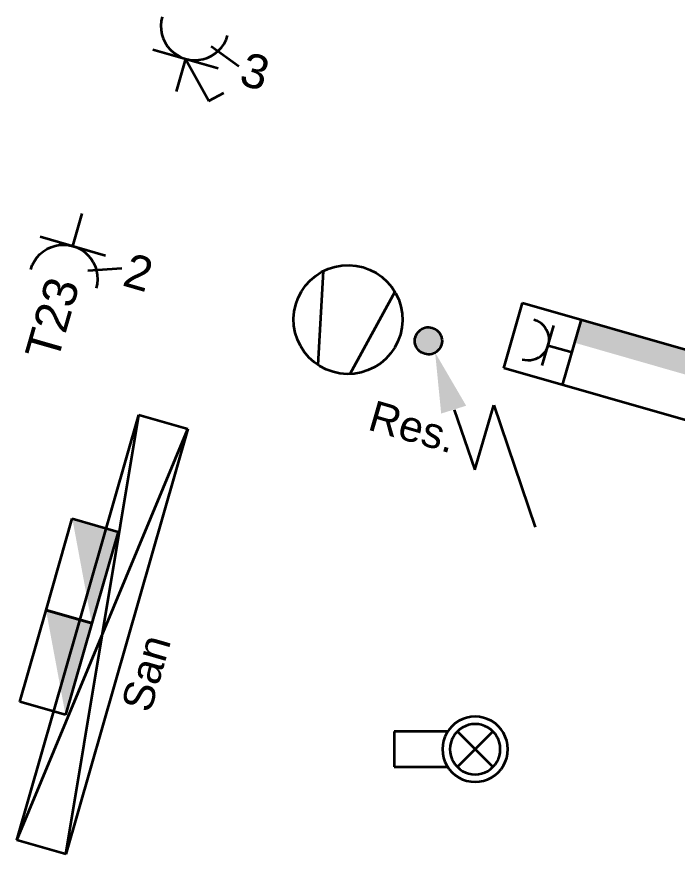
# Model space of a CAD drawing. Extents: x 800 to 1481, y 55 to 490.
# Drawn here: x 1110.04 to 1129.46, y 155.83 to 180.44 of the extents above; entities that cross this region are included whole.
import ezdxf

# ---------------------------------------------------------------- set-up
doc = ezdxf.new("R2010")
doc.units = 0
doc.layers.get('0').update_dxf_attribs({"lineweight": 18})
for name, color, linetype, lineweight, true_color in [('E_Kraft', 1, 'Continuous', 35, 0xff0000), ('E_Licht', 7, 'Continuous', 35, 0x0080ff), ('E_Multimedia', 7, 'Continuous', 35, 0x00e500), ('E_Starkstrom', 1, 'Continuous', 35, 0xff0000), ('E_Verteilung_HLKS', 5, 'Continuous', 35, 0x0000ff)]:
    doc.layers.add(name, color=color, linetype=linetype, lineweight=lineweight, true_color=true_color)
doc.styles.get("Standard").update_dxf_attribs({"font": 'arial.ttf'})

# ---------------------------------------------------------------- blocks, each defined once
blk = doc.blocks.new('Steckdose T13_ UP_ 3-fach_ geschaltet-A0Q9B33LAY', base_point=(1114.043, 177.964))
at = {"color": 0, "linetype": 'ByBlock', "lineweight": -2, "ltscale": 0.35}
for p, q in [((1114.319, 180.438), (1114.291, 180.31)), ((1114.291, 180.31), (1114.28, 180.18)), ((1114.28, 180.18), (1114.287, 180.049)), ((1114.287, 180.049), (1114.31, 179.921)), ((1114.31, 179.921), (1114.35, 179.796)), ((1116.197, 179.763), (1116.241, 179.886)), ((1114.35, 179.796), (1114.405, 179.678)), ((1114.405, 179.678), (1114.476, 179.568)), ((1116.063, 179.539), (1116.137, 179.647)), ((1116.137, 179.647), (1116.197, 179.763)), ((1114.043, 179.477), (1115.965, 178.925)), ((1114.476, 179.568), (1114.561, 179.468)), ((1114.561, 179.468), (1114.657, 179.38)), ((1115.755, 179.577), (1116.569, 178.991)), ((1115.875, 179.358), (1115.975, 179.442)), ((1115.975, 179.442), (1116.063, 179.539)), ((1114.657, 179.38), (1114.765, 179.305)), ((1115.004, 179.201), (1114.728, 178.24)), ((1114.765, 179.305), (1114.881, 179.245)), ((1114.881, 179.245), (1115.004, 179.201)), ((1115.004, 179.201), (1115.132, 179.173)), ((1115.004, 179.201), (1115.689, 177.964)), ((1115.132, 179.173), (1115.262, 179.162)), ((1115.262, 179.162), (1115.393, 179.168)), ((1115.393, 179.168), (1115.522, 179.192)), ((1115.522, 179.192), (1115.646, 179.231)), ((1115.646, 179.231), (1115.765, 179.287)), ((1115.765, 179.287), (1115.875, 179.358)), ((1115.689, 177.964), (1116.128, 178.207))]:
    blk.add_line(p, q, dxfattribs=at)
at = {"color": 0, "linetype": 'ByBlock', "lineweight": -2, "ltscale": 0.35, "insert": (1116.814, 179.423), "char_height": 1, "attachment_point": 1, "rotation": 343.9744}
blk.add_mtext('{\\fArial;3}', dxfattribs=at)
blk = doc.blocks.new('Spiegelschrank mit Steckdose R.-A0Q9B343AY', base_point=(1124.359, 167.907))
at = {"color": 0, "lineweight": -2}
for p, q in [((1124.359, 170.115), (1124.912, 172.037)), ((1124.912, 172.037), (1132.601, 169.829)), ((1125.241, 171.54), (1125.316, 171.513)), ((1125.316, 171.513), (1125.388, 171.476)), ((1126.089, 169.618), (1126.642, 171.54)), ((1125.388, 171.476), (1125.454, 171.431)), ((1125.454, 171.431), (1125.513, 171.377)), ((1125.492, 170.192), (1125.83, 171.371)), ((1125.513, 171.377), (1125.565, 171.315)), ((1125.565, 171.315), (1125.608, 171.248)), ((1125.608, 171.248), (1125.642, 171.175)), ((1125.642, 171.175), (1125.667, 171.099)), ((1125.667, 171.099), (1125.681, 171.02)), ((1125.681, 171.02), (1125.685, 170.94)), ((1125.661, 170.782), (1125.634, 170.706)), ((1125.678, 170.86), (1125.661, 170.782)), ((1125.661, 170.782), (1126.366, 170.579)), ((1125.685, 170.94), (1125.678, 170.86)), ((1125.551, 170.569), (1125.497, 170.51)), ((1125.597, 170.635), (1125.551, 170.569)), ((1125.634, 170.706), (1125.597, 170.635)), ((1124.981, 170.345), (1124.902, 170.362)), ((1125.061, 170.338), (1124.981, 170.345)), ((1125.141, 170.342), (1125.061, 170.338)), ((1125.22, 170.356), (1125.141, 170.342)), ((1125.296, 170.38), (1125.22, 170.356)), ((1125.369, 170.415), (1125.296, 170.38)), ((1125.436, 170.458), (1125.369, 170.415)), ((1125.497, 170.51), (1125.436, 170.458)), ((1132.049, 167.907), (1124.359, 170.115)), ((1132.601, 169.829), (1132.049, 167.907))]:
    blk.add_line(p, q, dxfattribs=at)
for points in [[(1129.016, 170.859), (1126.446, 170.859), (1126.642, 171.54)], [(1130.031, 169.829), (1129.016, 170.859), (1126.446, 170.859)], [(1132.601, 169.829), (1130.031, 169.829), (1129.016, 170.859)], [(1132.405, 169.147), (1132.601, 169.829), (1130.031, 169.829)]]:
    blk.add_solid(points, dxfattribs=at)
blk = doc.blocks.new('Ventilator-A0Q9B34BAY', base_point=(1118.182, 169.94))
at = {"color": 0, "lineweight": -2}
for p, q in [((1119.006, 172.94), (1119.196, 173.029)), ((1119.196, 173.029), (1119.395, 173.093)), ((1119.395, 173.093), (1119.601, 173.13)), ((1119.601, 173.13), (1119.81, 173.14)), ((1119.81, 173.14), (1120.019, 173.123)), ((1120.019, 173.123), (1120.223, 173.078)), ((1120.223, 173.078), (1120.42, 173.007)), ((1120.42, 173.007), (1120.606, 172.911)), ((1118.67, 172.692), (1118.83, 172.827)), ((1118.83, 172.827), (1119.006, 172.94)), ((1119.051, 172.964), (1118.89, 170.212)), ((1120.606, 172.911), (1120.778, 172.792)), ((1120.778, 172.792), (1120.933, 172.651)), ((1118.41, 172.365), (1118.53, 172.537)), ((1118.53, 172.537), (1118.67, 172.692)), ((1120.933, 172.651), (1121.068, 172.491)), ((1118.314, 172.179), (1118.41, 172.365)), ((1121.156, 172.36), (1119.832, 169.941)), ((1121.068, 172.491), (1121.181, 172.315)), ((1121.181, 172.315), (1121.27, 172.126)), ((1118.243, 171.982), (1118.314, 172.179)), ((1121.27, 172.126), (1121.334, 171.927)), ((1118.182, 171.569), (1118.199, 171.777)), ((1118.199, 171.777), (1118.243, 171.982)), ((1121.334, 171.927), (1121.371, 171.721)), ((1118.192, 171.36), (1118.182, 171.569)), ((1121.381, 171.512), (1121.364, 171.303)), ((1121.371, 171.721), (1121.381, 171.512)), ((1118.229, 171.154), (1118.192, 171.36)), ((1121.364, 171.303), (1121.319, 171.098)), ((1118.292, 170.954), (1118.229, 171.154)), ((1121.319, 171.098), (1121.248, 170.902)), ((1118.382, 170.765), (1118.292, 170.954)), ((1121.248, 170.902), (1121.152, 170.716)), ((1118.495, 170.589), (1118.382, 170.765)), ((1118.63, 170.429), (1118.495, 170.589)), ((1121.033, 170.544), (1120.892, 170.389)), ((1121.152, 170.716), (1121.033, 170.544)), ((1118.785, 170.288), (1118.63, 170.429)), ((1118.957, 170.169), (1118.785, 170.288)), ((1120.892, 170.389), (1120.732, 170.254)), ((1119.143, 170.073), (1118.957, 170.169)), ((1119.34, 170.002), (1119.143, 170.073)), ((1120.367, 170.051), (1120.168, 169.988)), ((1120.556, 170.14), (1120.367, 170.051)), ((1120.732, 170.254), (1120.556, 170.14)), ((1119.544, 169.958), (1119.34, 170.002)), ((1119.753, 169.94), (1119.544, 169.958)), ((1119.962, 169.95), (1119.753, 169.94)), ((1120.168, 169.988), (1119.962, 169.95))]:
    blk.add_line(p, q, dxfattribs=at)
blk = doc.blocks.new('Elektroanschluss-A0Q9B34DAY', base_point=(1121.745, 165.444))
at = {"color": 0, "lineweight": -2}
for p, q in [((1121.907, 171.237), (1121.951, 171.266)), ((1121.951, 171.266), (1121.998, 171.288)), ((1121.998, 171.288), (1122.048, 171.304)), ((1122.048, 171.304), (1122.099, 171.313)), ((1122.099, 171.313), (1122.152, 171.316)), ((1122.152, 171.316), (1122.204, 171.311)), ((1122.204, 171.311), (1122.255, 171.3)), ((1122.255, 171.3), (1122.304, 171.283)), ((1122.304, 171.283), (1122.351, 171.259)), ((1121.749, 170.975), (1121.76, 171.026)), ((1121.76, 171.026), (1121.778, 171.075)), ((1121.778, 171.075), (1121.802, 171.122)), ((1121.802, 171.122), (1121.831, 171.165)), ((1121.831, 171.165), (1121.867, 171.204)), ((1121.867, 171.204), (1121.907, 171.237)), ((1122.351, 171.259), (1122.394, 171.229)), ((1122.394, 171.229), (1122.432, 171.194)), ((1122.432, 171.194), (1122.466, 171.154)), ((1122.466, 171.154), (1122.494, 171.11)), ((1122.494, 171.11), (1122.517, 171.062)), ((1122.517, 171.062), (1122.533, 171.012)), ((1121.744, 170.923), (1121.749, 170.975)), ((1121.747, 170.871), (1121.744, 170.923)), ((1121.756, 170.819), (1121.747, 170.871)), ((1121.772, 170.769), (1121.756, 170.819)), ((1122.529, 170.805), (1122.511, 170.756)), ((1122.54, 170.856), (1122.529, 170.805)), ((1122.533, 171.012), (1122.542, 170.961)), ((1122.544, 170.909), (1122.54, 170.856)), ((1122.542, 170.961), (1122.544, 170.909)), ((1121.794, 170.722), (1121.772, 170.769)), ((1121.823, 170.678), (1121.794, 170.722)), ((1121.857, 170.638), (1121.823, 170.678)), ((1121.895, 170.603), (1121.857, 170.638)), ((1121.938, 170.573), (1121.895, 170.603)), ((1121.985, 170.549), (1121.938, 170.573)), ((1122.034, 170.531), (1121.985, 170.549)), ((1122.085, 170.52), (1122.034, 170.531)), ((1122.241, 170.528), (1122.19, 170.518)), ((1122.291, 170.544), (1122.241, 170.528)), ((1122.338, 170.566), (1122.291, 170.544)), ((1122.382, 170.594), (1122.338, 170.566)), ((1122.422, 170.628), (1122.382, 170.594)), ((1122.457, 170.667), (1122.422, 170.628)), ((1122.487, 170.71), (1122.457, 170.667)), ((1122.511, 170.756), (1122.487, 170.71)), ((1122.137, 170.516), (1122.085, 170.52)), ((1122.19, 170.518), (1122.137, 170.516)), ((1122.904, 168.89), (1123.506, 167.126)), ((1123.506, 167.126), (1124.065, 169.022)), ((1124.065, 169.022), (1125.285, 165.444))]:
    blk.add_line(p, q, dxfattribs=at)
for points in [[(1122.351, 171.259), (1121.941, 171.259), (1122.334, 171.266)], [(1121.941, 171.259), (1122.334, 171.266), (1121.951, 171.266)], [(1122.334, 171.266), (1121.951, 171.266), (1122.255, 171.3)], [(1121.951, 171.266), (1122.255, 171.3), (1122.038, 171.3)], [(1122.255, 171.3), (1122.038, 171.3), (1122.23, 171.304)], [(1122.038, 171.3), (1122.23, 171.304), (1122.048, 171.304)], [(1122.23, 171.304), (1122.048, 171.304), (1122.152, 171.316)], [(1122.533, 171.012), (1121.758, 171.012), (1122.527, 171.026)], [(1121.758, 171.012), (1122.527, 171.026), (1121.76, 171.026)], [(1122.527, 171.026), (1121.76, 171.026), (1122.494, 171.11)], [(1121.76, 171.026), (1122.494, 171.11), (1121.796, 171.11)], [(1122.494, 171.11), (1121.796, 171.11), (1122.485, 171.122)], [(1121.796, 171.11), (1122.485, 171.122), (1121.802, 171.122)], [(1122.485, 171.122), (1121.802, 171.122), (1122.432, 171.194)], [(1121.802, 171.122), (1122.432, 171.194), (1121.859, 171.194)], [(1122.432, 171.194), (1121.859, 171.194), (1122.42, 171.204)], [(1121.859, 171.194), (1122.42, 171.204), (1121.867, 171.204)], [(1122.42, 171.204), (1121.867, 171.204), (1122.351, 171.259)], [(1121.867, 171.204), (1122.351, 171.259), (1121.941, 171.259)], [(1122.543, 170.923), (1121.744, 170.923), (1122.533, 171.012)], [(1121.744, 170.923), (1122.533, 171.012), (1121.758, 171.012)], [(1121.746, 170.909), (1122.543, 170.923), (1121.744, 170.923)], [(1122.544, 170.909), (1121.746, 170.909), (1122.543, 170.923)], [(1121.756, 170.819), (1122.544, 170.909), (1121.746, 170.909)], [(1122.531, 170.819), (1121.756, 170.819), (1122.544, 170.909)], [(1121.762, 170.805), (1122.531, 170.819), (1121.756, 170.819)], [(1122.529, 170.805), (1121.762, 170.805), (1122.531, 170.819)], [(1121.794, 170.722), (1122.529, 170.805), (1121.762, 170.805)], [(1122.493, 170.722), (1121.794, 170.722), (1122.529, 170.805)], [(1121.804, 170.71), (1122.493, 170.722), (1121.794, 170.722)], [(1122.487, 170.71), (1121.804, 170.71), (1122.493, 170.722)], [(1121.857, 170.638), (1122.487, 170.71), (1121.804, 170.71)], [(1122.43, 170.638), (1121.857, 170.638), (1122.487, 170.71)], [(1121.869, 170.628), (1122.43, 170.638), (1121.857, 170.638)], [(1122.422, 170.628), (1121.869, 170.628), (1122.43, 170.638)], [(1121.938, 170.573), (1122.422, 170.628), (1121.869, 170.628)], [(1122.348, 170.573), (1121.938, 170.573), (1122.422, 170.628)], [(1121.955, 170.566), (1122.348, 170.573), (1121.938, 170.573)], [(1122.338, 170.566), (1121.955, 170.566), (1122.348, 170.573)], [(1122.034, 170.531), (1122.338, 170.566), (1121.955, 170.566)], [(1122.25, 170.531), (1122.034, 170.531), (1122.338, 170.566)], [(1122.059, 170.528), (1122.25, 170.531), (1122.034, 170.531)], [(1122.241, 170.528), (1122.059, 170.528), (1122.25, 170.531)], [(1122.137, 170.516), (1122.241, 170.528), (1122.059, 170.528)], [(1123.253, 169.01), (1122.496, 169.01), (1122.341, 170.572)], [(1122.518, 168.779), (1123.253, 169.01), (1122.496, 169.01)]]:
    blk.add_solid(points, dxfattribs=at)
blk = doc.blocks.new('Bauteilbeschriftung-A0Q9B34FAY', base_point=(1120.321, 167.661))
at = {"color": 0, "linetype": 'ByBlock', "lineweight": -2, "ltscale": 0.35, "insert": (1120.57, 169.182), "char_height": 0.9, "attachment_point": 1, "rotation": 343.9744}
blk.add_mtext('{\\fArial;Res.}', dxfattribs=at)
blk = doc.blocks.new('Steckdose T23_ UP_ 2-fach-A0Q9B4BLAY', base_point=(1110.274, 170.272))
at = {"color": 0, "linetype": 'ByBlock', "lineweight": -2, "ltscale": 0.35}
for p, q in [((1111.694, 173.701), (1111.97, 174.662)), ((1110.733, 173.977), (1112.655, 173.425)), ((1111.176, 173.71), (1111.305, 173.733)), ((1111.305, 173.733), (1111.436, 173.74)), ((1111.436, 173.74), (1111.566, 173.729)), ((1111.566, 173.729), (1111.694, 173.701)), ((1110.724, 173.46), (1110.823, 173.544)), ((1110.823, 173.544), (1110.934, 173.615)), ((1110.934, 173.615), (1111.052, 173.67)), ((1111.052, 173.67), (1111.176, 173.71)), ((1111.694, 173.701), (1111.817, 173.657)), ((1111.817, 173.657), (1111.933, 173.597)), ((1111.933, 173.597), (1112.041, 173.522)), ((1112.041, 173.522), (1112.138, 173.434)), ((1110.501, 173.139), (1110.561, 173.255)), ((1110.561, 173.255), (1110.636, 173.363)), ((1110.636, 173.363), (1110.724, 173.46)), ((1112.138, 173.434), (1112.222, 173.334)), ((1112.222, 173.334), (1112.293, 173.224)), ((1110.457, 173.016), (1110.501, 173.139)), ((1112.13, 172.984), (1113.131, 173.048)), ((1112.293, 173.224), (1112.349, 173.106)), ((1112.349, 173.106), (1112.388, 172.981)), ((1112.388, 172.981), (1112.412, 172.853)), ((1112.412, 172.853), (1112.418, 172.722)), ((1112.407, 172.592), (1112.379, 172.464)), ((1112.418, 172.722), (1112.407, 172.592))]:
    blk.add_line(p, q, dxfattribs=at)
at = {"color": 0, "linetype": 'ByBlock', "lineweight": -2, "ltscale": 0.35, "char_height": 1, "attachment_point": 1}
for s, insert, rotation in [('{\\fArial;2}', (1113.387, 173.514), 343.9744), ('{\\fArial;T23}', (1110.274, 170.548), 73.9744)]:
    blk.add_mtext(s, dxfattribs=dict(at, insert=insert, rotation=rotation))
blk = doc.blocks.new('UV-A0Q9B4BNAY', base_point=(1110.044, 155.831))
at = {"color": 0, "lineweight": -2}
for p, q in [((1110.044, 156.245), (1113.633, 168.74)), ((1111.485, 155.831), (1113.633, 168.74)), ((1113.633, 168.74), (1115.074, 168.326)), ((1110.044, 156.245), (1115.074, 168.326)), ((1115.074, 168.326), (1111.485, 155.831)), ((1111.485, 155.831), (1110.044, 156.245))]:
    blk.add_line(p, q, dxfattribs=at)
blk = doc.blocks.new('Bauteilbeschriftung-A0Q9B4BPAY', base_point=(1113.103, 159.954))
at = {"color": 0, "linetype": 'ByBlock', "lineweight": -2, "ltscale": 0.35, "insert": (1113.103, 160.203), "char_height": 0.9, "attachment_point": 1, "rotation": 73.9744}
blk.add_mtext('{\\fArial;San}', dxfattribs=at)
blk = doc.blocks.new('UV-A0Q9B4BRAY', base_point=(1110.904, 162.617))
at = {"color": 0, "lineweight": -2}
for p, q in [((1110.904, 163.003), (1111.677, 165.694)), ((1111.677, 165.694), (1113.023, 165.308)), ((1113.023, 165.308), (1112.25, 162.617)), ((1112.25, 162.617), (1110.904, 163.003))]:
    blk.add_line(p, q, dxfattribs=at)
for points in [[(1113.023, 165.308), (1111.749, 165.308), (1111.677, 165.694)], [(1112.25, 162.617), (1113.023, 165.308), (1111.749, 165.308)]]:
    blk.add_solid(points, dxfattribs=at)
blk = doc.blocks.new('UV-A0Q9B4BTAY', base_point=(1110.131, 159.926))
at = {"color": 0, "lineweight": -2}
for p, q in [((1110.131, 160.312), (1110.904, 163.003)), ((1110.904, 163.003), (1112.25, 162.617)), ((1112.25, 162.617), (1111.477, 159.926)), ((1111.477, 159.926), (1110.131, 160.312))]:
    blk.add_line(p, q, dxfattribs=at)
for points in [[(1112.25, 162.617), (1110.976, 162.617), (1110.904, 163.003)], [(1111.477, 159.926), (1112.25, 162.617), (1110.976, 162.617)]]:
    blk.add_solid(points, dxfattribs=at)
blk = doc.blocks.new('LED-Deckenleuchte mit Trafotunnel-A0Q9B4C5AY', base_point=(1121.136, 157.956))
at = {"color": 0, "linetype": 'ByBlock', "lineweight": -2, "ltscale": 0.35}
for p, q in [((1123.036, 159.748), (1122.932, 159.679)), ((1123.149, 159.804), (1123.036, 159.748)), ((1123.268, 159.844), (1123.149, 159.804)), ((1123.391, 159.869), (1123.268, 159.844)), ((1123.516, 159.877), (1123.391, 159.869)), ((1123.642, 159.869), (1123.516, 159.877)), ((1123.765, 159.844), (1123.642, 159.869)), ((1123.884, 159.804), (1123.765, 159.844)), ((1123.996, 159.748), (1123.884, 159.804)), ((1124.101, 159.679), (1123.996, 159.748)), ((1122.754, 159.501), (1122.685, 159.397)), ((1122.837, 159.596), (1122.754, 159.501)), ((1122.932, 159.679), (1122.837, 159.596)), ((1123.067, 159.503), (1122.994, 159.439)), ((1123.147, 159.556), (1123.067, 159.503)), ((1123.234, 159.599), (1123.147, 159.556)), ((1123.325, 159.63), (1123.234, 159.599)), ((1123.42, 159.649), (1123.325, 159.63)), ((1123.516, 159.655), (1123.42, 159.649)), ((1123.613, 159.649), (1123.516, 159.655)), ((1123.707, 159.63), (1123.613, 159.649)), ((1123.799, 159.599), (1123.707, 159.63)), ((1123.886, 159.556), (1123.799, 159.599)), ((1123.966, 159.503), (1123.886, 159.556)), ((1124.039, 159.439), (1123.966, 159.503)), ((1124.195, 159.596), (1124.101, 159.679)), ((1124.278, 159.501), (1124.195, 159.596)), ((1124.348, 159.397), (1124.278, 159.501)), ((1122.71, 159.439), (1121.136, 159.439)), ((1121.136, 159.439), (1121.136, 158.395)), ((1122.629, 159.284), (1122.589, 159.165)), ((1122.685, 159.397), (1122.629, 159.284)), ((1122.877, 159.286), (1122.834, 159.199)), ((1122.93, 159.366), (1122.877, 159.286)), ((1122.994, 159.439), (1122.93, 159.366)), ((1122.994, 159.439), (1124.039, 158.395)), ((1122.994, 158.395), (1124.039, 159.439)), ((1124.102, 159.366), (1124.039, 159.439)), ((1124.156, 159.286), (1124.102, 159.366)), ((1124.199, 159.199), (1124.156, 159.286)), ((1124.403, 159.284), (1124.348, 159.397)), ((1124.444, 159.165), (1124.403, 159.284)), ((1122.564, 159.042), (1122.556, 158.917)), ((1122.589, 159.165), (1122.564, 159.042)), ((1122.784, 159.013), (1122.778, 158.917)), ((1122.803, 159.108), (1122.784, 159.013)), ((1122.834, 159.199), (1122.803, 159.108)), ((1124.23, 159.108), (1124.199, 159.199)), ((1124.249, 159.013), (1124.23, 159.108)), ((1124.255, 158.917), (1124.249, 159.013)), ((1124.468, 159.042), (1124.444, 159.165)), ((1124.477, 158.917), (1124.468, 159.042)), ((1122.556, 158.917), (1122.564, 158.791)), ((1122.564, 158.791), (1122.589, 158.668)), ((1122.778, 158.917), (1122.784, 158.82)), ((1122.784, 158.82), (1122.803, 158.726)), ((1122.803, 158.726), (1122.834, 158.634)), ((1124.199, 158.634), (1124.23, 158.726)), ((1124.23, 158.726), (1124.249, 158.82)), ((1124.249, 158.82), (1124.255, 158.917)), ((1124.444, 158.668), (1124.468, 158.791)), ((1124.468, 158.791), (1124.477, 158.917)), ((1122.589, 158.668), (1122.629, 158.549)), ((1122.629, 158.549), (1122.685, 158.437)), ((1122.834, 158.634), (1122.877, 158.547)), ((1122.877, 158.547), (1122.93, 158.467)), ((1124.102, 158.467), (1124.156, 158.547)), ((1124.156, 158.547), (1124.199, 158.634)), ((1124.348, 158.437), (1124.403, 158.549)), ((1124.403, 158.549), (1124.444, 158.668)), ((1121.136, 158.395), (1122.71, 158.395)), ((1122.685, 158.437), (1122.754, 158.332)), ((1122.754, 158.332), (1122.837, 158.238)), ((1122.837, 158.238), (1122.932, 158.155)), ((1122.93, 158.467), (1122.994, 158.395)), ((1122.994, 158.395), (1123.067, 158.331)), ((1123.067, 158.331), (1123.147, 158.277)), ((1123.147, 158.277), (1123.234, 158.234)), ((1123.234, 158.234), (1123.325, 158.203)), ((1123.707, 158.203), (1123.799, 158.234)), ((1123.799, 158.234), (1123.886, 158.277)), ((1123.886, 158.277), (1123.966, 158.331)), ((1123.966, 158.331), (1124.039, 158.395)), ((1124.039, 158.395), (1124.102, 158.467)), ((1124.101, 158.155), (1124.195, 158.238)), ((1124.195, 158.238), (1124.278, 158.332)), ((1124.278, 158.332), (1124.348, 158.437)), ((1122.932, 158.155), (1123.036, 158.085)), ((1123.036, 158.085), (1123.149, 158.03)), ((1123.149, 158.03), (1123.268, 157.989)), ((1123.268, 157.989), (1123.391, 157.965)), ((1123.325, 158.203), (1123.42, 158.185)), ((1123.42, 158.185), (1123.516, 158.178)), ((1123.516, 158.178), (1123.613, 158.185)), ((1123.613, 158.185), (1123.707, 158.203)), ((1123.642, 157.965), (1123.765, 157.989)), ((1123.765, 157.989), (1123.884, 158.03)), ((1123.884, 158.03), (1123.996, 158.085)), ((1123.996, 158.085), (1124.101, 158.155)), ((1123.391, 157.965), (1123.516, 157.956)), ((1123.516, 157.956), (1123.642, 157.965))]:
    blk.add_line(p, q, dxfattribs=at)

msp = doc.modelspace()

# ---------------------------------------------------------------- block references
at = {"layer": 'E_Kraft', "ltscale": 0.35}
msp.add_blockref('Steckdose T23_ UP_ 2-fach-A0Q9B4BLAY', (1110.274, 170.272), dxfattribs=at)
at = {"layer": 'E_Licht', "ltscale": 0.35}
for name, p in [('Steckdose T13_ UP_ 3-fach_ geschaltet-A0Q9B33LAY', (1114.043, 177.964)), ('Bauteilbeschriftung-A0Q9B34FAY', (1120.321, 167.661)), ('LED-Deckenleuchte mit Trafotunnel-A0Q9B4C5AY', (1121.136, 157.956))]:
    msp.add_blockref(name, p, dxfattribs=at)
at = {"layer": 'E_Licht', "linetype": 'Continuous', "ltscale": 0.35}
for name, p in [('Ventilator-A0Q9B34BAY', (1118.182, 169.94)), ('Spiegelschrank mit Steckdose R.-A0Q9B343AY', (1124.359, 167.907)), ('Elektroanschluss-A0Q9B34DAY', (1121.745, 165.444))]:
    msp.add_blockref(name, p, dxfattribs=at)
at = {"layer": 'E_Multimedia', "linetype": 'Continuous', "ltscale": 0.35}
msp.add_blockref('UV-A0Q9B4BRAY', (1110.904, 162.617), dxfattribs=at)
at = {"layer": 'E_Starkstrom', "linetype": 'Continuous', "ltscale": 0.35}
msp.add_blockref('UV-A0Q9B4BTAY', (1110.131, 159.926), dxfattribs=at)
at = {"layer": 'E_Verteilung_HLKS', "linetype": 'Continuous', "ltscale": 0.35}
msp.add_blockref('UV-A0Q9B4BNAY', (1110.044, 155.831), dxfattribs=at)
at = {"layer": 'E_Verteilung_HLKS', "ltscale": 0.35}
msp.add_blockref('Bauteilbeschriftung-A0Q9B4BPAY', (1113.103, 159.954), dxfattribs=at)

doc.saveas('drawing.dxf')
